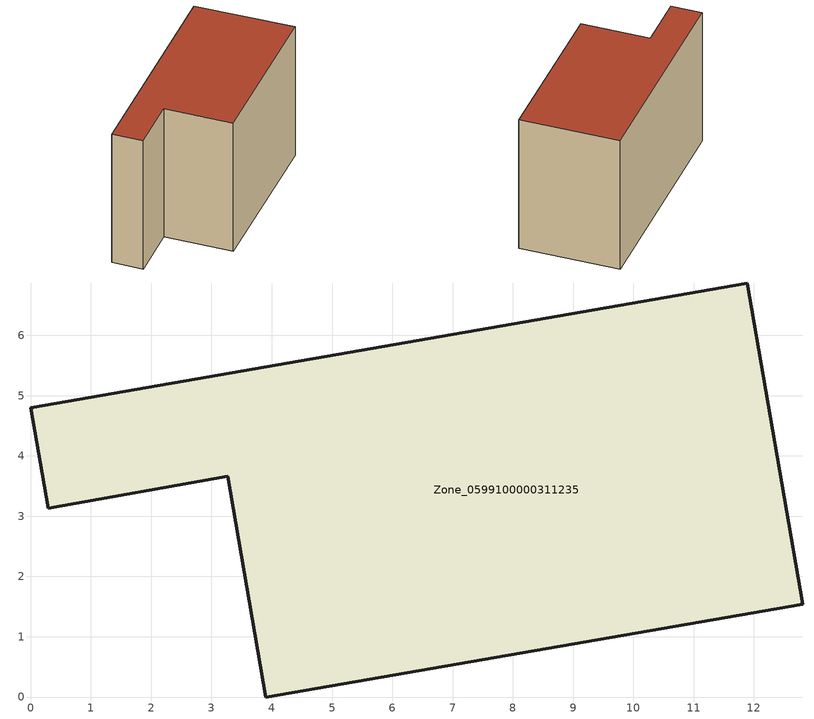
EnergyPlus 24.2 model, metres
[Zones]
Zone_0599100000311235
 floor ground (C_G): 3.27,3.66 0.29,3.13 0,4.8 11.88,6.87 12.81,1.54 3.9,0 z0
 wall outside (C_F): 11.88,6.87 0,4.8 0.29,3.13 3.27,3.66 3.9,0 12.81,1.54 11.88,6.87 z0:7.8
 roof outside (C_R): 3.9,0 12.81,1.54 11.88,6.87 0,4.8 0.29,3.13 3.27,3.66 z7.8
[BUILDING]
Pand.0599100000311235: North Axis=0; Terrain=City; Loads Convergence Tolerance Value=0.04; Temperature Convergence Tolerance Value=0.4; Solar Distribution=FullExterior; Maximum Number of Warmup Days=25; Minimum Number of Warmup Days=1
[Site:Location]
Rotterdam.The.Hague.AP_ZH_NLD Design_Conditions: Latitude=51.96; Longitude=4.45; Time Zone=1; Elevation=-4.5
[SITE:GROUNDTEMPERATURE:BUILDINGSURFACE]
18, 18, 18, 18, 18, 18, 18, 18, 18, 18, 18, 18
[MATERIAL] Thermal Absorptance=0.9; Solar Absorptance=0.7; Visible Absorptance=0.7
Name | Roughness | Thickness | Conductivity | Density | Specific Heat
G.TI.1975-1991 | MediumSmooth | 0.15 | 0.288461 | 540 | 1210
F.TI.1975-1991 | Rough | 0.3 | 0.230769 | 1920 | 840
R.TI.1975-1991 | MediumRough | 0.2 | 0.153846 | 1500 | 1000
[CONSTRUCTION]
C_G: G.TI.1975-1991
C_F: F.TI.1975-1991
C_R: R.TI.1975-1991
[ZONE]
Zone_0599100000311235: Type=1; Multiplier=1; Ceiling Height=Autocalculate; Volume=Autocalculate; Floor Area=autocalculate; Part of Total Floor Area=Yes
[ZONEINFILTRATION:DESIGNFLOWRATE]
Infil_Zone_0599100000311235: Zone or ZoneList or Space or SpaceList=Zone_0599100000311235; Schedule=AlwaysOn; Design Flow Rate Calculation Method=Flow/Area; Flow Rate per Floor Area=0.003; Constant Term Coefficient=1; Temperature Term Coefficient=0; Velocity Term Coefficient=0; Velocity Squared Term Coefficient=0
[HVACTEMPLATE:ZONE:IDEALLOADSAIRSYSTEM]
Zone_0599100000311235: Maximum Heating Supply Air Temperature=50; Minimum Cooling Supply Air Temperature=13; Maximum Heating Supply Air Humidity Ratio=0.0156; Minimum Cooling Supply Air Humidity Ratio=0.0077; Heating Limit=NoLimit; Cooling Limit=NoLimit; Dehumidification Control Type=ConstantSensibleHeatRatio; Cooling Sensible Heat Ratio=0.7; Dehumidification Setpoint=60; Humidification Control Type=None; Humidification Setpoint=30; Outdoor Air Method=None; Outdoor Air Flow Rate per Person=0.00944; Outdoor Air Flow Rate per Zone Floor Area=0; Outdoor Air Flow Rate per Zone=0; Demand Controlled Ventilation Type=None; Outdoor Air Economizer Type=NoEconomizer; Heat Recovery Type=None; Sensible Heat Recovery Effectiveness=0.7; Latent Heat Recovery Effectiveness=0.65
[ZONECONTROL:THERMOSTAT]
ThermostatControl_Zone_0599100000311235: Zone or ZoneList=Zone_0599100000311235; Control Type Schedule=DualSetpointControlType; Control 1=Thermostat_Zone_0599100000311235; Temperature Difference Between Cutout And Setpoint=0
[THERMOSTATSETPOINT:DUALSETPOINT]
Thermostat_Zone_0599100000311235: Heating Setpoint Temperature Schedule=HeatingSetpoint_Zone_0599100000311235; Cooling Setpoint Temperature Schedule=CoolingSetpoint_Zone_0599100000311235
[SCHEDULE:COMPACT]
HeatingSetpoint_Zone_0599100000311235: Through: 12/31, For: AllDays, Until: 24:00, 21
CoolingSetpoint_Zone_0599100000311235: Through: 12/31, For: AllDays, Until: 24:00, 24
DualSetpointControlType: Through: 12/31, For: AllDays, Until: 24:00, 4
AlwaysOn: Through: 12/31, For: AllDays, Until: 24:00, 1
